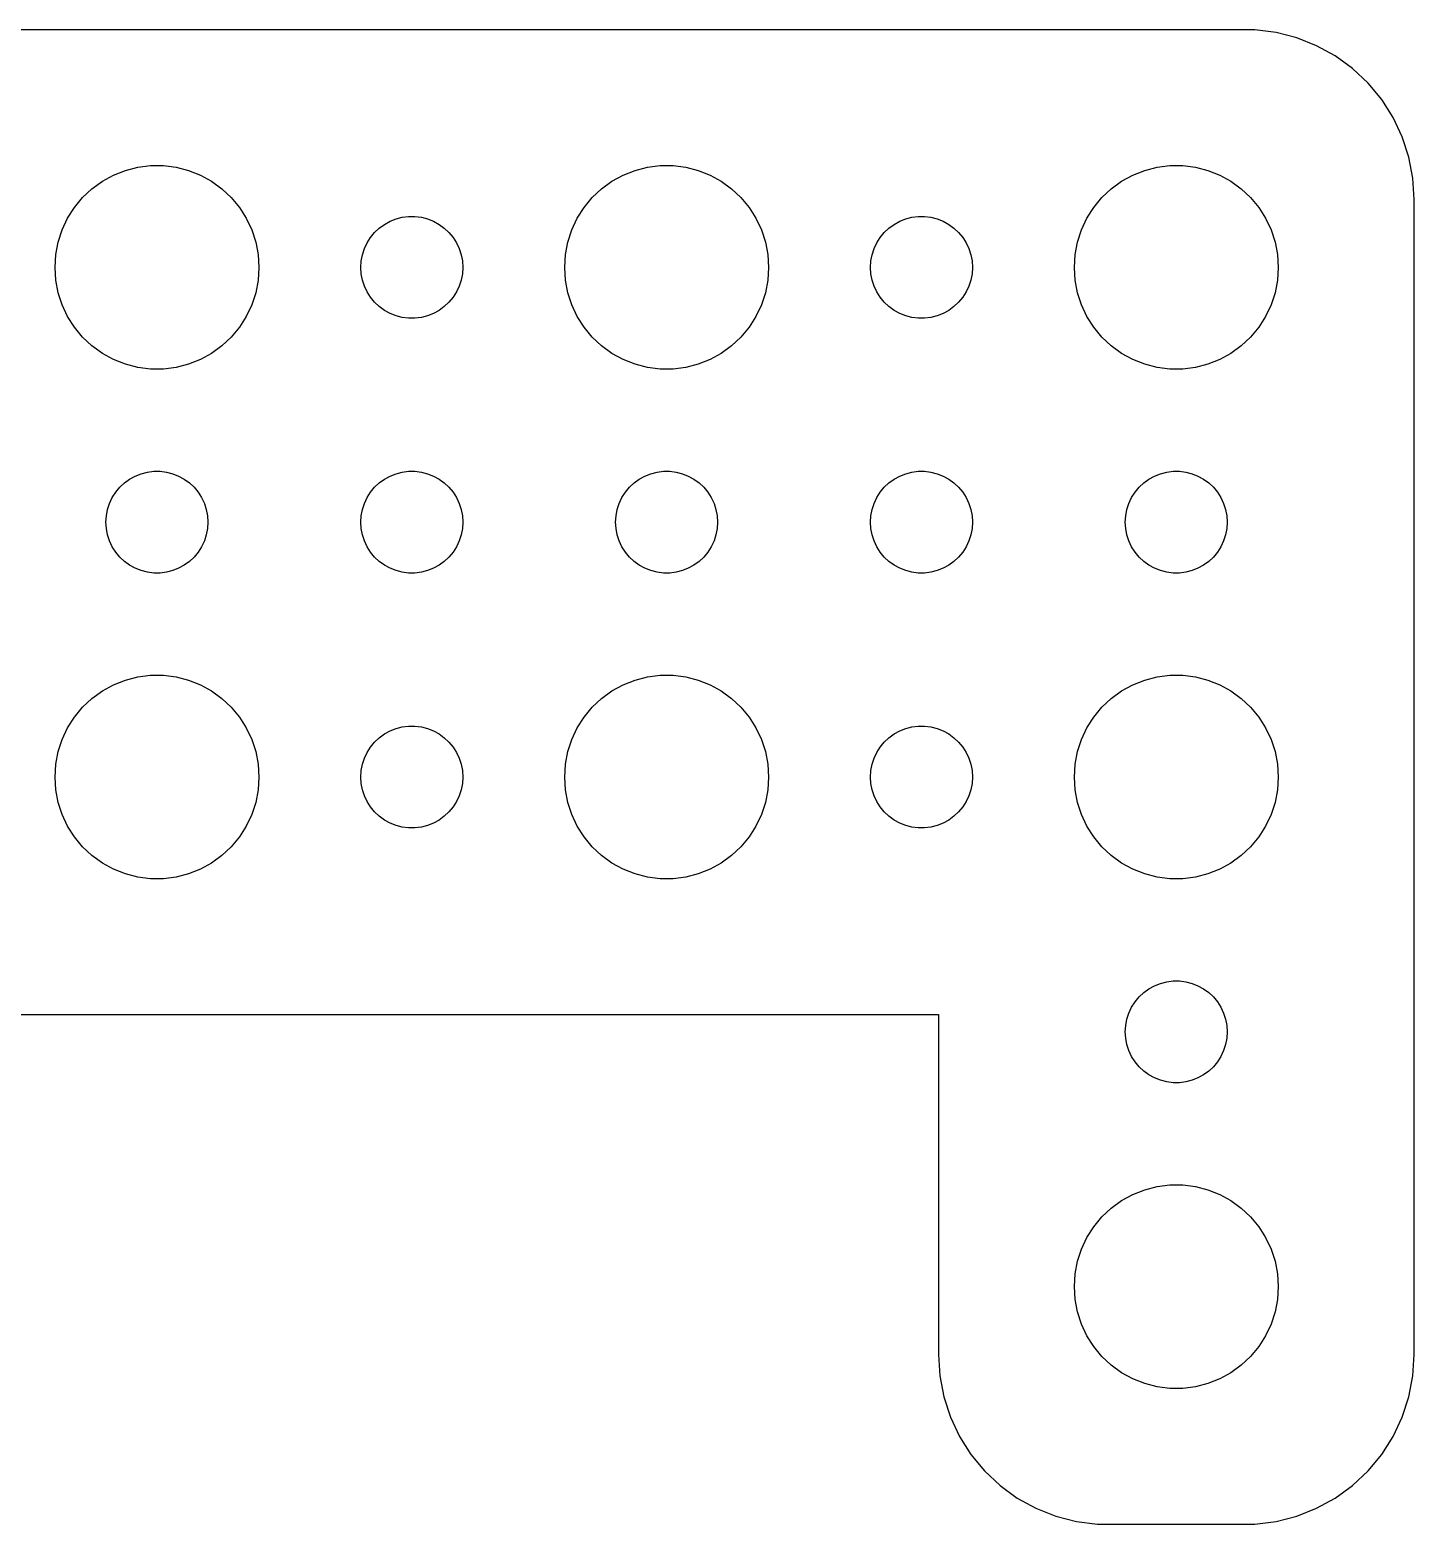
# Model space of a CAD drawing. Header units: metres. Extents: x -37 to 37, y 32 to 130.
# Drawn here: x -3.74 to 37, y 32.01 to 75.99 of the extents above; entities that cross this region are included whole.
import ezdxf

# ---------------------------------------------------------------- set-up
doc = ezdxf.new("R2010")
doc.units = ezdxf.units.M

msp = doc.modelspace()

# ---------------------------------------------------------------- linework, layer by layer
for p, q in [((32.3139, 75.9901), (-32.3139, 75.9901)), ((32.9369, 75.9114), (32.3139, 75.9901)), ((33.5451, 75.7553), (32.9369, 75.9114)), ((34.1289, 75.5241), (33.5451, 75.7553)), ((34.6791, 75.2216), (34.1289, 75.5241)), ((35.1871, 74.8526), (34.6791, 75.2216)), ((35.6448, 74.4227), (35.1871, 74.8526)), ((36.0451, 73.9389), (35.6448, 74.4227)), ((36.3815, 73.4088), (36.0451, 73.9389)), ((36.6489, 72.8406), (36.3815, 73.4088)), ((36.8429, 72.2434), (36.6489, 72.8406)), ((36.9606, 71.6267), (36.8429, 72.2434)), ((-1.60747, 71.533), (-1.27733, 71.7145)), ((-1.27733, 71.7145), (-0.92705, 71.8532)), ((-0.92705, 71.8532), (-0.56213, 71.9469)), ((-0.56213, 71.9469), (-0.18837, 71.9941)), ((-0.18837, 71.9941), (0.18837, 71.9941)), ((0.18837, 71.9941), (0.56213, 71.9469)), ((0.56213, 71.9469), (0.92705, 71.8532)), ((0.92705, 71.8532), (1.27733, 71.7145)), ((1.27733, 71.7145), (1.60747, 71.533)), ((13.3925, 71.533), (13.7227, 71.7145)), ((13.7227, 71.7145), (14.0729, 71.8532)), ((14.0729, 71.8532), (14.4379, 71.9469)), ((14.4379, 71.9469), (14.8116, 71.9941)), ((14.8116, 71.9941), (15.1884, 71.9941)), ((15.1884, 71.9941), (15.5621, 71.9469)), ((15.5621, 71.9469), (15.927, 71.8532)), ((15.927, 71.8532), (16.2773, 71.7145)), ((16.2773, 71.7145), (16.6075, 71.533)), ((28.3925, 71.533), (28.7227, 71.7145)), ((28.7227, 71.7145), (29.0729, 71.8532)), ((29.0729, 71.8532), (29.4379, 71.9469)), ((29.4379, 71.9469), (29.8116, 71.9941)), ((29.8116, 71.9941), (30.1884, 71.9941)), ((30.1884, 71.9941), (30.5621, 71.9469)), ((30.5621, 71.9469), (30.927, 71.8532)), ((30.927, 71.8532), (31.2773, 71.7145)), ((31.2773, 71.7145), (31.6075, 71.533)), ((-2.1869, 71.0536), (-1.91226, 71.3115)), ((-1.91226, 71.3115), (-1.60747, 71.533)), ((1.60747, 71.533), (1.91226, 71.3115)), ((1.91226, 71.3115), (2.1869, 71.0536)), ((12.8131, 71.0536), (13.0877, 71.3115)), ((13.0877, 71.3115), (13.3925, 71.533)), ((16.6075, 71.533), (16.9123, 71.3115)), ((16.9123, 71.3115), (17.1869, 71.0536)), ((27.8131, 71.0536), (28.0877, 71.3115)), ((28.0877, 71.3115), (28.3925, 71.533)), ((31.6075, 71.533), (31.9123, 71.3115)), ((31.9123, 71.3115), (32.1869, 71.0536)), ((37, 71), (36.9606, 71.6267)), ((-2.42705, 70.7634), (-2.1869, 71.0536)), ((2.1869, 71.0536), (2.42705, 70.7634)), ((12.5729, 70.7634), (12.8131, 71.0536)), ((17.1869, 71.0536), (17.427, 70.7634)), ((27.5729, 70.7634), (27.8131, 71.0536)), ((32.1869, 71.0536), (32.427, 70.7634)), ((37, 37), (37, 71)), ((-2.78932, 70.1044), (-2.62891, 70.4453)), ((-2.62891, 70.4453), (-2.42705, 70.7634)), ((2.42705, 70.7634), (2.62891, 70.4453)), ((2.62891, 70.4453), (2.78932, 70.1044)), ((6.86133, 70.3572), (7.03647, 70.4266)), ((7.03647, 70.4266), (7.21892, 70.4734)), ((7.21892, 70.4734), (7.40581, 70.497)), ((7.40581, 70.497), (7.59418, 70.497)), ((7.59418, 70.497), (7.78107, 70.4734)), ((7.78107, 70.4734), (7.96352, 70.4266)), ((7.96352, 70.4266), (8.13866, 70.3572)), ((12.2107, 70.1044), (12.3711, 70.4453)), ((12.3711, 70.4453), (12.5729, 70.7634)), ((17.427, 70.7634), (17.6289, 70.4453)), ((17.6289, 70.4453), (17.7893, 70.1044)), ((21.8613, 70.3572), (22.0365, 70.4266)), ((22.0365, 70.4266), (22.2189, 70.4734)), ((22.2189, 70.4734), (22.4058, 70.497)), ((22.4058, 70.497), (22.5942, 70.497)), ((22.5942, 70.497), (22.7811, 70.4734)), ((22.7811, 70.4734), (22.9635, 70.4266)), ((22.9635, 70.4266), (23.1387, 70.3572)), ((27.2107, 70.1044), (27.3711, 70.4453)), ((27.3711, 70.4453), (27.5729, 70.7634)), ((32.427, 70.7634), (32.6289, 70.4453)), ((32.6289, 70.4453), (32.7893, 70.1044)), ((-2.90575, 69.7461), (-2.78932, 70.1044)), ((2.78932, 70.1044), (2.90575, 69.7461)), ((6.28647, 69.8817), (6.40654, 70.0268)), ((6.40654, 70.0268), (6.54385, 70.1558)), ((6.54385, 70.1558), (6.69626, 70.2665)), ((6.69626, 70.2665), (6.86133, 70.3572)), ((8.13866, 70.3572), (8.30373, 70.2665)), ((8.30373, 70.2665), (8.45613, 70.1558)), ((8.45613, 70.1558), (8.59344, 70.0268)), ((8.59344, 70.0268), (8.71352, 69.8817)), ((12.0942, 69.7461), (12.2107, 70.1044)), ((17.7893, 70.1044), (17.9057, 69.7461)), ((21.2865, 69.8817), (21.4065, 70.0268)), ((21.4065, 70.0268), (21.5439, 70.1558)), ((21.5439, 70.1558), (21.6963, 70.2665)), ((21.6963, 70.2665), (21.8613, 70.3572)), ((23.1387, 70.3572), (23.3037, 70.2665)), ((23.3037, 70.2665), (23.4561, 70.1558)), ((23.4561, 70.1558), (23.5934, 70.0268)), ((23.5934, 70.0268), (23.7135, 69.8817)), ((27.0942, 69.7461), (27.2107, 70.1044)), ((32.7893, 70.1044), (32.9057, 69.7461)), ((-2.97633, 69.376), (-2.90575, 69.7461)), ((2.90575, 69.7461), (2.97633, 69.376)), ((6.04712, 69.373), (6.10533, 69.5522)), ((6.10533, 69.5522), (6.18553, 69.7226)), ((6.18553, 69.7226), (6.28647, 69.8817)), ((8.71352, 69.8817), (8.81445, 69.7226)), ((8.81445, 69.7226), (8.89465, 69.5522)), ((8.89465, 69.5522), (8.95287, 69.373)), ((12.0237, 69.376), (12.0942, 69.7461)), ((17.9057, 69.7461), (17.9763, 69.376)), ((21.0471, 69.373), (21.1053, 69.5522)), ((21.1053, 69.5522), (21.1855, 69.7226)), ((21.1855, 69.7226), (21.2865, 69.8817)), ((23.7135, 69.8817), (23.8145, 69.7226)), ((23.8145, 69.7226), (23.8947, 69.5522)), ((23.8947, 69.5522), (23.9529, 69.373)), ((27.0237, 69.376), (27.0942, 69.7461)), ((32.9057, 69.7461), (32.9763, 69.376)), ((-3, 69), (-2.97633, 69.376)), ((2.97633, 69.376), (3, 69)), ((6, 69), (6.01183, 69.188)), ((6.01183, 69.188), (6.04712, 69.373)), ((8.95287, 69.373), (8.98816, 69.188)), ((8.98816, 69.188), (9, 69)), ((12, 69), (12.0237, 69.376)), ((17.9763, 69.376), (18, 69)), ((21, 69), (21.0118, 69.188)), ((21.0118, 69.188), (21.0471, 69.373)), ((23.9529, 69.373), (23.9882, 69.188)), ((23.9882, 69.188), (24, 69)), ((27, 69), (27.0237, 69.376)), ((32.9763, 69.376), (33, 69)), ((-2.97633, 68.624), (-3, 69)), ((-2.90575, 68.2539), (-2.97633, 68.624)), ((2.97633, 68.624), (2.90575, 68.2539)), ((3, 69), (2.97633, 68.624)), ((6.01183, 68.812), (6, 69)), ((6.04712, 68.627), (6.01183, 68.812)), ((6.10533, 68.4478), (6.04712, 68.627)), ((8.95287, 68.627), (8.89465, 68.4478)), ((8.98816, 68.812), (8.95287, 68.627)), ((9, 69), (8.98816, 68.812)), ((12.0237, 68.624), (12, 69)), ((12.0942, 68.2539), (12.0237, 68.624)), ((17.9763, 68.624), (17.9057, 68.2539)), ((18, 69), (17.9763, 68.624)), ((21.0118, 68.812), (21, 69)), ((21.0471, 68.627), (21.0118, 68.812)), ((21.1053, 68.4478), (21.0471, 68.627)), ((23.9529, 68.627), (23.8947, 68.4478)), ((23.9882, 68.812), (23.9529, 68.627)), ((24, 69), (23.9882, 68.812)), ((27.0237, 68.624), (27, 69)), ((27.0942, 68.2539), (27.0237, 68.624)), ((32.9763, 68.624), (32.9057, 68.2539)), ((33, 69), (32.9763, 68.624)), ((-2.78932, 67.8956), (-2.90575, 68.2539)), ((2.90575, 68.2539), (2.78932, 67.8956)), ((6.18553, 68.2774), (6.10533, 68.4478)), ((6.28647, 68.1183), (6.18553, 68.2774)), ((8.81445, 68.2774), (8.71352, 68.1183)), ((8.89465, 68.4478), (8.81445, 68.2774)), ((12.2107, 67.8956), (12.0942, 68.2539)), ((17.9057, 68.2539), (17.7893, 67.8956)), ((21.1855, 68.2774), (21.1053, 68.4478)), ((21.2865, 68.1183), (21.1855, 68.2774)), ((23.8145, 68.2774), (23.7135, 68.1183)), ((23.8947, 68.4478), (23.8145, 68.2774)), ((27.2107, 67.8956), (27.0942, 68.2539)), ((32.9057, 68.2539), (32.7893, 67.8956)), ((-2.62891, 67.5547), (-2.78932, 67.8956)), ((2.78932, 67.8956), (2.62891, 67.5547)), ((6.40654, 67.9732), (6.28647, 68.1183)), ((6.54385, 67.8442), (6.40654, 67.9732)), ((6.69626, 67.7335), (6.54385, 67.8442)), ((6.86133, 67.6427), (6.69626, 67.7335)), ((8.30373, 67.7335), (8.13866, 67.6427)), ((8.45613, 67.8442), (8.30373, 67.7335)), ((8.59344, 67.9732), (8.45613, 67.8442)), ((8.71352, 68.1183), (8.59344, 67.9732)), ((12.3711, 67.5547), (12.2107, 67.8956)), ((17.7893, 67.8956), (17.6289, 67.5547)), ((21.4065, 67.9732), (21.2865, 68.1183)), ((21.5439, 67.8442), (21.4065, 67.9732)), ((21.6963, 67.7335), (21.5439, 67.8442)), ((21.8613, 67.6427), (21.6963, 67.7335)), ((23.3037, 67.7335), (23.1387, 67.6427)), ((23.4561, 67.8442), (23.3037, 67.7335)), ((23.5934, 67.9732), (23.4561, 67.8442)), ((23.7135, 68.1183), (23.5934, 67.9732)), ((27.3711, 67.5547), (27.2107, 67.8956)), ((32.7893, 67.8956), (32.6289, 67.5547)), ((-2.42705, 67.2366), (-2.62891, 67.5547)), ((2.62891, 67.5547), (2.42705, 67.2366)), ((7.03647, 67.5734), (6.86133, 67.6427)), ((7.21892, 67.5266), (7.03647, 67.5734)), ((7.40581, 67.5029), (7.21892, 67.5266)), ((7.59418, 67.5029), (7.40581, 67.5029)), ((7.78107, 67.5266), (7.59418, 67.5029)), ((7.96352, 67.5734), (7.78107, 67.5266)), ((8.13866, 67.6427), (7.96352, 67.5734)), ((12.5729, 67.2366), (12.3711, 67.5547)), ((17.6289, 67.5547), (17.427, 67.2366)), ((22.0365, 67.5734), (21.8613, 67.6427)), ((22.2189, 67.5266), (22.0365, 67.5734)), ((22.4058, 67.5029), (22.2189, 67.5266)), ((22.5942, 67.5029), (22.4058, 67.5029)), ((22.7811, 67.5266), (22.5942, 67.5029)), ((22.9635, 67.5734), (22.7811, 67.5266)), ((23.1387, 67.6427), (22.9635, 67.5734)), ((27.5729, 67.2366), (27.3711, 67.5547)), ((32.6289, 67.5547), (32.427, 67.2366)), ((-2.1869, 66.9464), (-2.42705, 67.2366)), ((-1.91226, 66.6884), (-2.1869, 66.9464)), ((2.1869, 66.9464), (1.91226, 66.6884)), ((2.42705, 67.2366), (2.1869, 66.9464)), ((12.8131, 66.9464), (12.5729, 67.2366)), ((13.0877, 66.6884), (12.8131, 66.9464)), ((17.1869, 66.9464), (16.9123, 66.6884)), ((17.427, 67.2366), (17.1869, 66.9464)), ((27.8131, 66.9464), (27.5729, 67.2366)), ((28.0877, 66.6884), (27.8131, 66.9464)), ((32.1869, 66.9464), (31.9123, 66.6884)), ((32.427, 67.2366), (32.1869, 66.9464)), ((-1.60747, 66.467), (-1.91226, 66.6884)), ((-1.27733, 66.2855), (-1.60747, 66.467)), ((1.60747, 66.467), (1.27733, 66.2855)), ((1.91226, 66.6884), (1.60747, 66.467)), ((13.3925, 66.467), (13.0877, 66.6884)), ((13.7227, 66.2855), (13.3925, 66.467)), ((16.6075, 66.467), (16.2773, 66.2855)), ((16.9123, 66.6884), (16.6075, 66.467)), ((28.3925, 66.467), (28.0877, 66.6884)), ((28.7227, 66.2855), (28.3925, 66.467)), ((31.6075, 66.467), (31.2773, 66.2855)), ((31.9123, 66.6884), (31.6075, 66.467)), ((-0.92705, 66.1468), (-1.27733, 66.2855)), ((-0.56213, 66.0531), (-0.92705, 66.1468)), ((-0.18837, 66.0059), (-0.56213, 66.0531)), ((0.18837, 66.0059), (-0.18837, 66.0059)), ((0.56213, 66.0531), (0.18837, 66.0059)), ((0.92705, 66.1468), (0.56213, 66.0531)), ((1.27733, 66.2855), (0.92705, 66.1468)), ((14.0729, 66.1468), (13.7227, 66.2855)), ((14.4379, 66.0531), (14.0729, 66.1468)), ((14.8116, 66.0059), (14.4379, 66.0531)), ((15.1884, 66.0059), (14.8116, 66.0059)), ((15.5621, 66.0531), (15.1884, 66.0059)), ((15.927, 66.1468), (15.5621, 66.0531)), ((16.2773, 66.2855), (15.927, 66.1468)), ((29.0729, 66.1468), (28.7227, 66.2855)), ((29.4379, 66.0531), (29.0729, 66.1468)), ((29.8116, 66.0059), (29.4379, 66.0531)), ((30.1884, 66.0059), (29.8116, 66.0059)), ((30.5621, 66.0531), (30.1884, 66.0059)), ((30.927, 66.1468), (30.5621, 66.0531)), ((31.2773, 66.2855), (30.927, 66.1468)), ((-0.63866, 62.8572), (-0.46352, 62.9266)), ((-0.46352, 62.9266), (-0.28107, 62.9734)), ((-0.28107, 62.9734), (-0.09418, 62.997)), ((-0.09418, 62.997), (0.09418, 62.997)), ((0.09418, 62.997), (0.28107, 62.9734)), ((0.28107, 62.9734), (0.46352, 62.9266)), ((0.46352, 62.9266), (0.63866, 62.8572)), ((6.86133, 62.8572), (7.03647, 62.9266)), ((7.03647, 62.9266), (7.21892, 62.9734)), ((7.21892, 62.9734), (7.40581, 62.997)), ((7.40581, 62.997), (7.59418, 62.997)), ((7.59418, 62.997), (7.78107, 62.9734)), ((7.78107, 62.9734), (7.96352, 62.9266)), ((7.96352, 62.9266), (8.13866, 62.8572)), ((14.3613, 62.8572), (14.5365, 62.9266)), ((14.5365, 62.9266), (14.7189, 62.9734)), ((14.7189, 62.9734), (14.9058, 62.997)), ((14.9058, 62.997), (15.0942, 62.997)), ((15.0942, 62.997), (15.2811, 62.9734)), ((15.2811, 62.9734), (15.4635, 62.9266)), ((15.4635, 62.9266), (15.6387, 62.8572)), ((21.8613, 62.8572), (22.0365, 62.9266)), ((22.0365, 62.9266), (22.2189, 62.9734)), ((22.2189, 62.9734), (22.4058, 62.997)), ((22.4058, 62.997), (22.5942, 62.997)), ((22.5942, 62.997), (22.7811, 62.9734)), ((22.7811, 62.9734), (22.9635, 62.9266)), ((22.9635, 62.9266), (23.1387, 62.8572)), ((29.3613, 62.8572), (29.5365, 62.9266)), ((29.5365, 62.9266), (29.7189, 62.9734)), ((29.7189, 62.9734), (29.9058, 62.997)), ((29.9058, 62.997), (30.0942, 62.997)), ((30.0942, 62.997), (30.2811, 62.9734)), ((30.2811, 62.9734), (30.4635, 62.9266)), ((30.4635, 62.9266), (30.6387, 62.8572)), ((-1.21352, 62.3817), (-1.09344, 62.5268)), ((-1.09344, 62.5268), (-0.95613, 62.6558)), ((-0.95613, 62.6558), (-0.80373, 62.7665)), ((-0.80373, 62.7665), (-0.63866, 62.8572)), ((0.63866, 62.8572), (0.80373, 62.7665)), ((0.80373, 62.7665), (0.95613, 62.6558)), ((0.95613, 62.6558), (1.09344, 62.5268)), ((1.09344, 62.5268), (1.21352, 62.3817)), ((6.28647, 62.3817), (6.40654, 62.5268)), ((6.40654, 62.5268), (6.54385, 62.6558)), ((6.54385, 62.6558), (6.69626, 62.7665)), ((6.69626, 62.7665), (6.86133, 62.8572)), ((8.13866, 62.8572), (8.30373, 62.7665)), ((8.30373, 62.7665), (8.45613, 62.6558)), ((8.45613, 62.6558), (8.59344, 62.5268)), ((8.59344, 62.5268), (8.71352, 62.3817)), ((13.7865, 62.3817), (13.9065, 62.5268)), ((13.9065, 62.5268), (14.0439, 62.6558)), ((14.0439, 62.6558), (14.1963, 62.7665)), ((14.1963, 62.7665), (14.3613, 62.8572)), ((15.6387, 62.8572), (15.8037, 62.7665)), ((15.8037, 62.7665), (15.9561, 62.6558)), ((15.9561, 62.6558), (16.0934, 62.5268)), ((16.0934, 62.5268), (16.2135, 62.3817)), ((21.2865, 62.3817), (21.4065, 62.5268)), ((21.4065, 62.5268), (21.5439, 62.6558)), ((21.5439, 62.6558), (21.6963, 62.7665)), ((21.6963, 62.7665), (21.8613, 62.8572)), ((23.1387, 62.8572), (23.3037, 62.7665)), ((23.3037, 62.7665), (23.4561, 62.6558)), ((23.4561, 62.6558), (23.5934, 62.5268)), ((23.5934, 62.5268), (23.7135, 62.3817)), ((28.7865, 62.3817), (28.9065, 62.5268)), ((28.9065, 62.5268), (29.0439, 62.6558)), ((29.0439, 62.6558), (29.1963, 62.7665)), ((29.1963, 62.7665), (29.3613, 62.8572)), ((30.6387, 62.8572), (30.8037, 62.7665)), ((30.8037, 62.7665), (30.9561, 62.6558)), ((30.9561, 62.6558), (31.0934, 62.5268)), ((31.0934, 62.5268), (31.2135, 62.3817)), ((-1.45287, 61.873), (-1.39465, 62.0522)), ((-1.39465, 62.0522), (-1.31445, 62.2226)), ((-1.31445, 62.2226), (-1.21352, 62.3817)), ((1.21352, 62.3817), (1.31445, 62.2226)), ((1.31445, 62.2226), (1.39465, 62.0522)), ((1.39465, 62.0522), (1.45287, 61.873)), ((6.04712, 61.873), (6.10533, 62.0522)), ((6.10533, 62.0522), (6.18553, 62.2226)), ((6.18553, 62.2226), (6.28647, 62.3817)), ((8.71352, 62.3817), (8.81445, 62.2226)), ((8.81445, 62.2226), (8.89465, 62.0522)), ((8.89465, 62.0522), (8.95287, 61.873)), ((13.5471, 61.873), (13.6053, 62.0522)), ((13.6053, 62.0522), (13.6855, 62.2226)), ((13.6855, 62.2226), (13.7865, 62.3817)), ((16.2135, 62.3817), (16.3145, 62.2226)), ((16.3145, 62.2226), (16.3947, 62.0522)), ((16.3947, 62.0522), (16.4529, 61.873)), ((21.0471, 61.873), (21.1053, 62.0522)), ((21.1053, 62.0522), (21.1855, 62.2226)), ((21.1855, 62.2226), (21.2865, 62.3817)), ((23.7135, 62.3817), (23.8145, 62.2226)), ((23.8145, 62.2226), (23.8947, 62.0522)), ((23.8947, 62.0522), (23.9529, 61.873)), ((28.5471, 61.873), (28.6053, 62.0522)), ((28.6053, 62.0522), (28.6855, 62.2226)), ((28.6855, 62.2226), (28.7865, 62.3817)), ((31.2135, 62.3817), (31.3145, 62.2226)), ((31.3145, 62.2226), (31.3947, 62.0522)), ((31.3947, 62.0522), (31.4529, 61.873)), ((-1.5, 61.5), (-1.48816, 61.688)), ((-1.48816, 61.688), (-1.45287, 61.873)), ((1.45287, 61.873), (1.48816, 61.688)), ((1.48816, 61.688), (1.5, 61.5)), ((6, 61.5), (6.01183, 61.688)), ((6.01183, 61.688), (6.04712, 61.873)), ((8.95287, 61.873), (8.98816, 61.688)), ((8.98816, 61.688), (9, 61.5)), ((13.5, 61.5), (13.5118, 61.688)), ((13.5118, 61.688), (13.5471, 61.873)), ((16.4529, 61.873), (16.4882, 61.688)), ((16.4882, 61.688), (16.5, 61.5)), ((21, 61.5), (21.0118, 61.688)), ((21.0118, 61.688), (21.0471, 61.873)), ((23.9529, 61.873), (23.9882, 61.688)), ((23.9882, 61.688), (24, 61.5)), ((28.5, 61.5), (28.5118, 61.688)), ((28.5118, 61.688), (28.5471, 61.873)), ((31.4529, 61.873), (31.4882, 61.688)), ((31.4882, 61.688), (31.5, 61.5)), ((-1.48816, 61.312), (-1.5, 61.5)), ((-1.45287, 61.127), (-1.48816, 61.312)), ((1.48816, 61.312), (1.45287, 61.127)), ((1.5, 61.5), (1.48816, 61.312)), ((6.01183, 61.312), (6, 61.5)), ((6.04712, 61.127), (6.01183, 61.312)), ((8.98816, 61.312), (8.95287, 61.127)), ((9, 61.5), (8.98816, 61.312)), ((13.5118, 61.312), (13.5, 61.5)), ((13.5471, 61.127), (13.5118, 61.312)), ((16.4882, 61.312), (16.4529, 61.127)), ((16.5, 61.5), (16.4882, 61.312)), ((21.0118, 61.312), (21, 61.5)), ((21.0471, 61.127), (21.0118, 61.312)), ((23.9882, 61.312), (23.9529, 61.127)), ((24, 61.5), (23.9882, 61.312)), ((28.5118, 61.312), (28.5, 61.5)), ((28.5471, 61.127), (28.5118, 61.312)), ((31.4882, 61.312), (31.4529, 61.127)), ((31.5, 61.5), (31.4882, 61.312)), ((-1.39465, 60.9478), (-1.45287, 61.127)), ((-1.31445, 60.7774), (-1.39465, 60.9478)), ((-1.21352, 60.6183), (-1.31445, 60.7774)), ((1.31445, 60.7774), (1.21352, 60.6183)), ((1.39465, 60.9478), (1.31445, 60.7774)), ((1.45287, 61.127), (1.39465, 60.9478)), ((6.10533, 60.9478), (6.04712, 61.127)), ((6.18553, 60.7774), (6.10533, 60.9478)), ((6.28647, 60.6183), (6.18553, 60.7774)), ((8.81445, 60.7774), (8.71352, 60.6183)), ((8.89465, 60.9478), (8.81445, 60.7774)), ((8.95287, 61.127), (8.89465, 60.9478)), ((13.6053, 60.9478), (13.5471, 61.127)), ((13.6855, 60.7774), (13.6053, 60.9478)), ((13.7865, 60.6183), (13.6855, 60.7774)), ((16.3145, 60.7774), (16.2135, 60.6183)), ((16.3947, 60.9478), (16.3145, 60.7774)), ((16.4529, 61.127), (16.3947, 60.9478)), ((21.1053, 60.9478), (21.0471, 61.127)), ((21.1855, 60.7774), (21.1053, 60.9478)), ((21.2865, 60.6183), (21.1855, 60.7774)), ((23.8145, 60.7774), (23.7135, 60.6183)), ((23.8947, 60.9478), (23.8145, 60.7774)), ((23.9529, 61.127), (23.8947, 60.9478)), ((28.6053, 60.9478), (28.5471, 61.127)), ((28.6855, 60.7774), (28.6053, 60.9478)), ((28.7865, 60.6183), (28.6855, 60.7774)), ((31.3145, 60.7774), (31.2135, 60.6183)), ((31.3947, 60.9478), (31.3145, 60.7774)), ((31.4529, 61.127), (31.3947, 60.9478)), ((-1.09344, 60.4732), (-1.21352, 60.6183)), ((-0.95613, 60.3442), (-1.09344, 60.4732)), ((-0.80373, 60.2335), (-0.95613, 60.3442)), ((0.95613, 60.3442), (0.80373, 60.2335)), ((1.09344, 60.4732), (0.95613, 60.3442)), ((1.21352, 60.6183), (1.09344, 60.4732)), ((6.40654, 60.4732), (6.28647, 60.6183)), ((6.54385, 60.3442), (6.40654, 60.4732)), ((6.69626, 60.2335), (6.54385, 60.3442)), ((8.45613, 60.3442), (8.30373, 60.2335)), ((8.59344, 60.4732), (8.45613, 60.3442)), ((8.71352, 60.6183), (8.59344, 60.4732)), ((13.9065, 60.4732), (13.7865, 60.6183)), ((14.0439, 60.3442), (13.9065, 60.4732)), ((14.1963, 60.2335), (14.0439, 60.3442)), ((15.9561, 60.3442), (15.8037, 60.2335)), ((16.0934, 60.4732), (15.9561, 60.3442)), ((16.2135, 60.6183), (16.0934, 60.4732)), ((21.4065, 60.4732), (21.2865, 60.6183)), ((21.5439, 60.3442), (21.4065, 60.4732)), ((21.6963, 60.2335), (21.5439, 60.3442)), ((23.4561, 60.3442), (23.3037, 60.2335)), ((23.5934, 60.4732), (23.4561, 60.3442)), ((23.7135, 60.6183), (23.5934, 60.4732)), ((28.9065, 60.4732), (28.7865, 60.6183)), ((29.0439, 60.3442), (28.9065, 60.4732)), ((29.1963, 60.2335), (29.0439, 60.3442)), ((30.9561, 60.3442), (30.8037, 60.2335)), ((31.0934, 60.4732), (30.9561, 60.3442)), ((31.2135, 60.6183), (31.0934, 60.4732)), ((-0.63866, 60.1427), (-0.80373, 60.2335)), ((-0.46352, 60.0734), (-0.63866, 60.1427)), ((-0.28107, 60.0266), (-0.46352, 60.0734)), ((-0.09418, 60.0029), (-0.28107, 60.0266)), ((0.09418, 60.0029), (-0.09418, 60.0029)), ((0.28107, 60.0266), (0.09418, 60.0029)), ((0.46352, 60.0734), (0.28107, 60.0266)), ((0.63866, 60.1427), (0.46352, 60.0734)), ((0.80373, 60.2335), (0.63866, 60.1427)), ((6.86133, 60.1427), (6.69626, 60.2335)), ((7.03647, 60.0734), (6.86133, 60.1427)), ((7.21892, 60.0266), (7.03647, 60.0734)), ((7.40581, 60.0029), (7.21892, 60.0266)), ((7.59418, 60.0029), (7.40581, 60.0029)), ((7.78107, 60.0266), (7.59418, 60.0029)), ((7.96352, 60.0734), (7.78107, 60.0266)), ((8.13866, 60.1427), (7.96352, 60.0734)), ((8.30373, 60.2335), (8.13866, 60.1427)), ((14.3613, 60.1427), (14.1963, 60.2335)), ((14.5365, 60.0734), (14.3613, 60.1427)), ((14.7189, 60.0266), (14.5365, 60.0734)), ((14.9058, 60.0029), (14.7189, 60.0266)), ((15.0942, 60.0029), (14.9058, 60.0029)), ((15.2811, 60.0266), (15.0942, 60.0029)), ((15.4635, 60.0734), (15.2811, 60.0266)), ((15.6387, 60.1427), (15.4635, 60.0734)), ((15.8037, 60.2335), (15.6387, 60.1427)), ((21.8613, 60.1427), (21.6963, 60.2335)), ((22.0365, 60.0734), (21.8613, 60.1427)), ((22.2189, 60.0266), (22.0365, 60.0734)), ((22.4058, 60.0029), (22.2189, 60.0266)), ((22.5942, 60.0029), (22.4058, 60.0029)), ((22.7811, 60.0266), (22.5942, 60.0029)), ((22.9635, 60.0734), (22.7811, 60.0266)), ((23.1387, 60.1427), (22.9635, 60.0734)), ((23.3037, 60.2335), (23.1387, 60.1427)), ((29.3613, 60.1427), (29.1963, 60.2335)), ((29.5365, 60.0734), (29.3613, 60.1427)), ((29.7189, 60.0266), (29.5365, 60.0734)), ((29.9058, 60.0029), (29.7189, 60.0266)), ((30.0942, 60.0029), (29.9058, 60.0029)), ((30.2811, 60.0266), (30.0942, 60.0029)), ((30.4635, 60.0734), (30.2811, 60.0266)), ((30.6387, 60.1427), (30.4635, 60.0734)), ((30.8037, 60.2335), (30.6387, 60.1427)), ((-1.27733, 56.7145), (-0.92705, 56.8532)), ((-0.92705, 56.8532), (-0.56213, 56.9469)), ((-0.56213, 56.9469), (-0.18837, 56.9941)), ((-0.18837, 56.9941), (0.18837, 56.9941)), ((0.18837, 56.9941), (0.56213, 56.9469)), ((0.56213, 56.9469), (0.92705, 56.8532)), ((0.92705, 56.8532), (1.27733, 56.7145)), ((13.7227, 56.7145), (14.0729, 56.8532)), ((14.0729, 56.8532), (14.4379, 56.9469)), ((14.4379, 56.9469), (14.8116, 56.9941)), ((14.8116, 56.9941), (15.1884, 56.9941)), ((15.1884, 56.9941), (15.5621, 56.9469)), ((15.5621, 56.9469), (15.927, 56.8532)), ((15.927, 56.8532), (16.2773, 56.7145)), ((28.7227, 56.7145), (29.0729, 56.8532)), ((29.0729, 56.8532), (29.4379, 56.9469)), ((29.4379, 56.9469), (29.8116, 56.9941)), ((29.8116, 56.9941), (30.1884, 56.9941)), ((30.1884, 56.9941), (30.5621, 56.9469)), ((30.5621, 56.9469), (30.927, 56.8532)), ((30.927, 56.8532), (31.2773, 56.7145)), ((-2.1869, 56.0536), (-1.91226, 56.3115)), ((-1.91226, 56.3115), (-1.60747, 56.533)), ((-1.60747, 56.533), (-1.27733, 56.7145)), ((1.27733, 56.7145), (1.60747, 56.533)), ((1.60747, 56.533), (1.91226, 56.3115)), ((1.91226, 56.3115), (2.1869, 56.0536)), ((12.8131, 56.0536), (13.0877, 56.3115)), ((13.0877, 56.3115), (13.3925, 56.533)), ((13.3925, 56.533), (13.7227, 56.7145)), ((16.2773, 56.7145), (16.6075, 56.533)), ((16.6075, 56.533), (16.9123, 56.3115)), ((16.9123, 56.3115), (17.1869, 56.0536)), ((27.8131, 56.0536), (28.0877, 56.3115)), ((28.0877, 56.3115), (28.3925, 56.533)), ((28.3925, 56.533), (28.7227, 56.7145)), ((31.2773, 56.7145), (31.6075, 56.533)), ((31.6075, 56.533), (31.9123, 56.3115)), ((31.9123, 56.3115), (32.1869, 56.0536)), ((-2.42705, 55.7634), (-2.1869, 56.0536)), ((2.1869, 56.0536), (2.42705, 55.7634)), ((12.5729, 55.7634), (12.8131, 56.0536)), ((17.1869, 56.0536), (17.427, 55.7634)), ((27.5729, 55.7634), (27.8131, 56.0536)), ((32.1869, 56.0536), (32.427, 55.7634)), ((-2.78932, 55.1044), (-2.62891, 55.4453)), ((-2.62891, 55.4453), (-2.42705, 55.7634)), ((2.42705, 55.7634), (2.62891, 55.4453)), ((2.62891, 55.4453), (2.78932, 55.1044)), ((6.86133, 55.3572), (7.03647, 55.4266)), ((7.03647, 55.4266), (7.21892, 55.4734)), ((7.21892, 55.4734), (7.40581, 55.497)), ((7.40581, 55.497), (7.59418, 55.497)), ((7.59418, 55.497), (7.78107, 55.4734)), ((7.78107, 55.4734), (7.96352, 55.4266)), ((7.96352, 55.4266), (8.13866, 55.3572)), ((12.2107, 55.1044), (12.3711, 55.4453)), ((12.3711, 55.4453), (12.5729, 55.7634)), ((17.427, 55.7634), (17.6289, 55.4453)), ((17.6289, 55.4453), (17.7893, 55.1044)), ((21.8613, 55.3572), (22.0365, 55.4266)), ((22.0365, 55.4266), (22.2189, 55.4734)), ((22.2189, 55.4734), (22.4058, 55.497)), ((22.4058, 55.497), (22.5942, 55.497)), ((22.5942, 55.497), (22.7811, 55.4734)), ((22.7811, 55.4734), (22.9635, 55.4266)), ((22.9635, 55.4266), (23.1387, 55.3572)), ((27.2107, 55.1044), (27.3711, 55.4453)), ((27.3711, 55.4453), (27.5729, 55.7634)), ((32.427, 55.7634), (32.6289, 55.4453)), ((32.6289, 55.4453), (32.7893, 55.1044)), ((-2.90575, 54.7461), (-2.78932, 55.1044)), ((2.78932, 55.1044), (2.90575, 54.7461)), ((6.28647, 54.8817), (6.40654, 55.0268)), ((6.40654, 55.0268), (6.54385, 55.1558)), ((6.54385, 55.1558), (6.69626, 55.2665)), ((6.69626, 55.2665), (6.86133, 55.3572)), ((8.13866, 55.3572), (8.30373, 55.2665)), ((8.30373, 55.2665), (8.45613, 55.1558)), ((8.45613, 55.1558), (8.59344, 55.0268)), ((8.59344, 55.0268), (8.71352, 54.8817)), ((12.0942, 54.7461), (12.2107, 55.1044)), ((17.7893, 55.1044), (17.9057, 54.7461)), ((21.2865, 54.8817), (21.4065, 55.0268)), ((21.4065, 55.0268), (21.5439, 55.1558)), ((21.5439, 55.1558), (21.6963, 55.2665)), ((21.6963, 55.2665), (21.8613, 55.3572)), ((23.1387, 55.3572), (23.3037, 55.2665)), ((23.3037, 55.2665), (23.4561, 55.1558)), ((23.4561, 55.1558), (23.5934, 55.0268)), ((23.5934, 55.0268), (23.7135, 54.8817)), ((27.0942, 54.7461), (27.2107, 55.1044)), ((32.7893, 55.1044), (32.9057, 54.7461)), ((-2.97633, 54.376), (-2.90575, 54.7461)), ((2.90575, 54.7461), (2.97633, 54.376)), ((6.04712, 54.373), (6.10533, 54.5522)), ((6.10533, 54.5522), (6.18553, 54.7226)), ((6.18553, 54.7226), (6.28647, 54.8817)), ((8.71352, 54.8817), (8.81445, 54.7226)), ((8.81445, 54.7226), (8.89465, 54.5522)), ((8.89465, 54.5522), (8.95287, 54.373)), ((12.0237, 54.376), (12.0942, 54.7461)), ((17.9057, 54.7461), (17.9763, 54.376)), ((21.0471, 54.373), (21.1053, 54.5522)), ((21.1053, 54.5522), (21.1855, 54.7226)), ((21.1855, 54.7226), (21.2865, 54.8817)), ((23.7135, 54.8817), (23.8145, 54.7226)), ((23.8145, 54.7226), (23.8947, 54.5522)), ((23.8947, 54.5522), (23.9529, 54.373)), ((27.0237, 54.376), (27.0942, 54.7461)), ((32.9057, 54.7461), (32.9763, 54.376)), ((-3, 54), (-2.97633, 54.376)), ((2.97633, 54.376), (3, 54)), ((6, 54), (6.01183, 54.188)), ((6.01183, 54.188), (6.04712, 54.373)), ((8.95287, 54.373), (8.98816, 54.188)), ((8.98816, 54.188), (9, 54)), ((12, 54), (12.0237, 54.376)), ((17.9763, 54.376), (18, 54)), ((21, 54), (21.0118, 54.188)), ((21.0118, 54.188), (21.0471, 54.373)), ((23.9529, 54.373), (23.9882, 54.188)), ((23.9882, 54.188), (24, 54)), ((27, 54), (27.0237, 54.376)), ((32.9763, 54.376), (33, 54)), ((-2.97633, 53.624), (-3, 54)), ((3, 54), (2.97633, 53.624)), ((6.01183, 53.812), (6, 54)), ((6.04712, 53.627), (6.01183, 53.812)), ((8.98816, 53.812), (8.95287, 53.627)), ((9, 54), (8.98816, 53.812)), ((12.0237, 53.624), (12, 54)), ((18, 54), (17.9763, 53.624)), ((21.0118, 53.812), (21, 54)), ((21.0471, 53.627), (21.0118, 53.812)), ((23.9882, 53.812), (23.9529, 53.627)), ((24, 54), (23.9882, 53.812)), ((27.0237, 53.624), (27, 54)), ((33, 54), (32.9763, 53.624)), ((-2.90575, 53.2539), (-2.97633, 53.624)), ((-2.78932, 52.8956), (-2.90575, 53.2539)), ((2.90575, 53.2539), (2.78932, 52.8956)), ((2.97633, 53.624), (2.90575, 53.2539)), ((6.10533, 53.4478), (6.04712, 53.627)), ((6.18553, 53.2774), (6.10533, 53.4478)), ((6.28647, 53.1183), (6.18553, 53.2774)), ((8.81445, 53.2774), (8.71352, 53.1183)), ((8.89465, 53.4478), (8.81445, 53.2774)), ((8.95287, 53.627), (8.89465, 53.4478)), ((12.0942, 53.2539), (12.0237, 53.624)), ((12.2107, 52.8956), (12.0942, 53.2539)), ((17.9057, 53.2539), (17.7893, 52.8956)), ((17.9763, 53.624), (17.9057, 53.2539)), ((21.1053, 53.4478), (21.0471, 53.627)), ((21.1855, 53.2774), (21.1053, 53.4478)), ((21.2865, 53.1183), (21.1855, 53.2774)), ((23.8145, 53.2774), (23.7135, 53.1183)), ((23.8947, 53.4478), (23.8145, 53.2774)), ((23.9529, 53.627), (23.8947, 53.4478)), ((27.0942, 53.2539), (27.0237, 53.624)), ((27.2107, 52.8956), (27.0942, 53.2539)), ((32.9057, 53.2539), (32.7893, 52.8956)), ((32.9763, 53.624), (32.9057, 53.2539)), ((-2.62891, 52.5547), (-2.78932, 52.8956)), ((2.78932, 52.8956), (2.62891, 52.5547)), ((6.40654, 52.9732), (6.28647, 53.1183)), ((6.54385, 52.8442), (6.40654, 52.9732)), ((6.69626, 52.7335), (6.54385, 52.8442)), ((8.45613, 52.8442), (8.30373, 52.7335)), ((8.59344, 52.9732), (8.45613, 52.8442)), ((8.71352, 53.1183), (8.59344, 52.9732)), ((12.3711, 52.5547), (12.2107, 52.8956)), ((17.7893, 52.8956), (17.6289, 52.5547)), ((21.4065, 52.9732), (21.2865, 53.1183)), ((21.5439, 52.8442), (21.4065, 52.9732)), ((21.6963, 52.7335), (21.5439, 52.8442)), ((23.4561, 52.8442), (23.3037, 52.7335)), ((23.5934, 52.9732), (23.4561, 52.8442)), ((23.7135, 53.1183), (23.5934, 52.9732)), ((27.3711, 52.5547), (27.2107, 52.8956)), ((32.7893, 52.8956), (32.6289, 52.5547)), ((-2.42705, 52.2366), (-2.62891, 52.5547)), ((2.62891, 52.5547), (2.42705, 52.2366)), ((6.86133, 52.6428), (6.69626, 52.7335)), ((7.03647, 52.5734), (6.86133, 52.6428)), ((7.21892, 52.5266), (7.03647, 52.5734)), ((7.40581, 52.503), (7.21892, 52.5266)), ((7.59418, 52.503), (7.40581, 52.503)), ((7.78107, 52.5266), (7.59418, 52.503)), ((7.96352, 52.5734), (7.78107, 52.5266)), ((8.13866, 52.6428), (7.96352, 52.5734)), ((8.30373, 52.7335), (8.13866, 52.6428)), ((12.5729, 52.2366), (12.3711, 52.5547)), ((17.6289, 52.5547), (17.427, 52.2366)), ((21.8613, 52.6428), (21.6963, 52.7335)), ((22.0365, 52.5734), (21.8613, 52.6428)), ((22.2189, 52.5266), (22.0365, 52.5734)), ((22.4058, 52.503), (22.2189, 52.5266)), ((22.5942, 52.503), (22.4058, 52.503)), ((22.7811, 52.5266), (22.5942, 52.503)), ((22.9635, 52.5734), (22.7811, 52.5266)), ((23.1387, 52.6428), (22.9635, 52.5734)), ((23.3037, 52.7335), (23.1387, 52.6428)), ((27.5729, 52.2366), (27.3711, 52.5547)), ((32.6289, 52.5547), (32.427, 52.2366)), ((-2.1869, 51.9464), (-2.42705, 52.2366)), ((-1.91226, 51.6885), (-2.1869, 51.9464)), ((2.1869, 51.9464), (1.91226, 51.6885)), ((2.42705, 52.2366), (2.1869, 51.9464)), ((12.8131, 51.9464), (12.5729, 52.2366)), ((13.0877, 51.6885), (12.8131, 51.9464)), ((17.1869, 51.9464), (16.9123, 51.6885)), ((17.427, 52.2366), (17.1869, 51.9464)), ((27.8131, 51.9464), (27.5729, 52.2366)), ((28.0877, 51.6885), (27.8131, 51.9464)), ((32.1869, 51.9464), (31.9123, 51.6885)), ((32.427, 52.2366), (32.1869, 51.9464)), ((-1.60747, 51.467), (-1.91226, 51.6885)), ((-1.27733, 51.2855), (-1.60747, 51.467)), ((1.60747, 51.467), (1.27733, 51.2855)), ((1.91226, 51.6885), (1.60747, 51.467)), ((13.3925, 51.467), (13.0877, 51.6885)), ((13.7227, 51.2855), (13.3925, 51.467)), ((16.6075, 51.467), (16.2773, 51.2855)), ((16.9123, 51.6885), (16.6075, 51.467)), ((28.3925, 51.467), (28.0877, 51.6885)), ((28.7227, 51.2855), (28.3925, 51.467)), ((31.6075, 51.467), (31.2773, 51.2855)), ((31.9123, 51.6885), (31.6075, 51.467)), ((-0.92705, 51.1468), (-1.27733, 51.2855)), ((-0.56213, 51.0531), (-0.92705, 51.1468)), ((-0.18837, 51.0059), (-0.56213, 51.0531)), ((0.56213, 51.0531), (0.18837, 51.0059)), ((0.92705, 51.1468), (0.56213, 51.0531)), ((1.27733, 51.2855), (0.92705, 51.1468)), ((14.0729, 51.1468), (13.7227, 51.2855)), ((14.4379, 51.0531), (14.0729, 51.1468)), ((14.8116, 51.0059), (14.4379, 51.0531)), ((15.5621, 51.0531), (15.1884, 51.0059)), ((15.927, 51.1468), (15.5621, 51.0531)), ((16.2773, 51.2855), (15.927, 51.1468)), ((29.0729, 51.1468), (28.7227, 51.2855)), ((29.4379, 51.0531), (29.0729, 51.1468)), ((29.8116, 51.0059), (29.4379, 51.0531)), ((30.5621, 51.0531), (30.1884, 51.0059)), ((30.927, 51.1468), (30.5621, 51.0531)), ((31.2773, 51.2855), (30.927, 51.1468)), ((0.18837, 51.0059), (-0.18837, 51.0059)), ((15.1884, 51.0059), (14.8116, 51.0059)), ((30.1884, 51.0059), (29.8116, 51.0059)), ((29.5365, 47.9266), (29.7189, 47.9734)), ((29.7189, 47.9734), (29.9058, 47.9971)), ((29.9058, 47.9971), (30.0942, 47.9971)), ((30.0942, 47.9971), (30.2811, 47.9734)), ((30.2811, 47.9734), (30.4635, 47.9266)), ((28.7865, 47.3817), (28.9065, 47.5268)), ((28.9065, 47.5268), (29.0439, 47.6558)), ((29.0439, 47.6558), (29.1963, 47.7665)), ((29.1963, 47.7665), (29.3613, 47.8573)), ((29.3613, 47.8573), (29.5365, 47.9266)), ((30.4635, 47.9266), (30.6387, 47.8573)), ((30.6387, 47.8573), (30.8037, 47.7665)), ((30.8037, 47.7665), (30.9561, 47.6558)), ((30.9561, 47.6558), (31.0934, 47.5268)), ((31.0934, 47.5268), (31.2135, 47.3817)), ((28.6053, 47.0522), (28.6855, 47.2226)), ((28.6855, 47.2226), (28.7865, 47.3817)), ((31.2135, 47.3817), (31.3145, 47.2226)), ((31.3145, 47.2226), (31.3947, 47.0522)), ((-23, 47.0099), (23, 47.0099)), ((23, 47.0099), (23, 37)), ((28.5, 46.5), (28.5118, 46.688)), ((28.5118, 46.688), (28.5471, 46.873)), ((28.5471, 46.873), (28.6053, 47.0522)), ((31.3947, 47.0522), (31.4529, 46.873)), ((31.4529, 46.873), (31.4882, 46.688)), ((31.4882, 46.688), (31.5, 46.5)), ((28.5118, 46.312), (28.5, 46.5)), ((28.5471, 46.127), (28.5118, 46.312)), ((31.4882, 46.312), (31.4529, 46.127)), ((31.5, 46.5), (31.4882, 46.312)), ((28.6053, 45.9478), (28.5471, 46.127)), ((28.6855, 45.7774), (28.6053, 45.9478)), ((28.7865, 45.6183), (28.6855, 45.7774)), ((31.3145, 45.7774), (31.2135, 45.6183)), ((31.3947, 45.9478), (31.3145, 45.7774)), ((31.4529, 46.127), (31.3947, 45.9478)), ((28.9065, 45.4732), (28.7865, 45.6183)), ((29.0439, 45.3442), (28.9065, 45.4732)), ((29.1963, 45.2335), (29.0439, 45.3442)), ((30.9561, 45.3442), (30.8037, 45.2335)), ((31.0934, 45.4732), (30.9561, 45.3442)), ((31.2135, 45.6183), (31.0934, 45.4732)), ((29.3613, 45.1428), (29.1963, 45.2335)), ((29.5365, 45.0734), (29.3613, 45.1428)), ((29.7189, 45.0266), (29.5365, 45.0734)), ((29.9058, 45.003), (29.7189, 45.0266)), ((30.0942, 45.003), (29.9058, 45.003)), ((30.2811, 45.0266), (30.0942, 45.003)), ((30.4635, 45.0734), (30.2811, 45.0266)), ((30.6387, 45.1428), (30.4635, 45.0734)), ((30.8037, 45.2335), (30.6387, 45.1428)), ((28.7227, 41.7145), (29.0729, 41.8532)), ((29.0729, 41.8532), (29.4379, 41.9469)), ((29.4379, 41.9469), (29.8116, 41.9941)), ((29.8116, 41.9941), (30.1884, 41.9941)), ((30.1884, 41.9941), (30.5621, 41.9469)), ((30.5621, 41.9469), (30.927, 41.8532)), ((30.927, 41.8532), (31.2773, 41.7145)), ((28.0877, 41.3116), (28.3925, 41.533)), ((28.3925, 41.533), (28.7227, 41.7145)), ((31.2773, 41.7145), (31.6075, 41.533)), ((31.6075, 41.533), (31.9123, 41.3116)), ((27.5729, 40.7634), (27.8131, 41.0536)), ((27.8131, 41.0536), (28.0877, 41.3116)), ((31.9123, 41.3116), (32.1869, 41.0536)), ((32.1869, 41.0536), (32.427, 40.7634)), ((27.3711, 40.4453), (27.5729, 40.7634)), ((32.427, 40.7634), (32.6289, 40.4453)), ((27.0942, 39.7461), (27.2107, 40.1044)), ((27.2107, 40.1044), (27.3711, 40.4453)), ((32.6289, 40.4453), (32.7893, 40.1044)), ((32.7893, 40.1044), (32.9057, 39.7461)), ((27.0237, 39.376), (27.0942, 39.7461)), ((32.9057, 39.7461), (32.9763, 39.376)), ((27, 39), (27.0237, 39.376)), ((32.9763, 39.376), (33, 39)), ((27.0237, 38.624), (27, 39)), ((33, 39), (32.9763, 38.624)), ((27.0942, 38.2539), (27.0237, 38.624)), ((32.9763, 38.624), (32.9057, 38.2539)), ((27.2107, 37.8956), (27.0942, 38.2539)), ((27.3711, 37.5547), (27.2107, 37.8956)), ((32.7893, 37.8956), (32.6289, 37.5547)), ((32.9057, 38.2539), (32.7893, 37.8956)), ((27.5729, 37.2366), (27.3711, 37.5547)), ((32.6289, 37.5547), (32.427, 37.2366)), ((23, 37), (23.0394, 36.3733)), ((27.8131, 36.9464), (27.5729, 37.2366)), ((28.0877, 36.6885), (27.8131, 36.9464)), ((32.1869, 36.9464), (31.9123, 36.6885)), ((32.427, 37.2366), (32.1869, 36.9464)), ((36.9606, 36.3733), (37, 37)), ((28.3925, 36.467), (28.0877, 36.6885)), ((31.9123, 36.6885), (31.6075, 36.467)), ((23.0394, 36.3733), (23.1571, 35.7566)), ((28.7227, 36.2855), (28.3925, 36.467)), ((29.0729, 36.1468), (28.7227, 36.2855)), ((29.4379, 36.0531), (29.0729, 36.1468)), ((30.927, 36.1468), (30.5621, 36.0531)), ((31.2773, 36.2855), (30.927, 36.1468)), ((31.6075, 36.467), (31.2773, 36.2855)), ((36.8429, 35.7566), (36.9606, 36.3733)), ((23.1571, 35.7566), (23.3511, 35.1594)), ((29.8116, 36.0059), (29.4379, 36.0531)), ((30.1884, 36.0059), (29.8116, 36.0059)), ((30.5621, 36.0531), (30.1884, 36.0059)), ((36.6489, 35.1594), (36.8429, 35.7566)), ((23.3511, 35.1594), (23.6185, 34.5912)), ((36.3815, 34.5912), (36.6489, 35.1594)), ((23.6185, 34.5912), (23.9549, 34.0611)), ((36.0451, 34.0611), (36.3815, 34.5912)), ((23.9549, 34.0611), (24.3551, 33.5773)), ((35.6448, 33.5773), (36.0451, 34.0611)), ((24.3551, 33.5773), (24.8129, 33.1474)), ((35.1871, 33.1474), (35.6448, 33.5773)), ((24.8129, 33.1474), (25.3209, 32.7784)), ((34.6791, 32.7784), (35.1871, 33.1474)), ((25.3209, 32.7784), (25.8711, 32.4759)), ((34.1289, 32.4759), (34.6791, 32.7784)), ((25.8711, 32.4759), (26.4549, 32.2447)), ((26.4549, 32.2447), (27.0631, 32.0886)), ((32.9369, 32.0886), (33.5451, 32.2447)), ((33.5451, 32.2447), (34.1289, 32.4759)), ((27.0631, 32.0886), (27.686, 32.0099)), ((27.686, 32.0099), (32.3139, 32.0099)), ((32.3139, 32.0099), (32.9369, 32.0886))]:
    msp.add_line(p, q)

doc.saveas('drawing.dxf')
